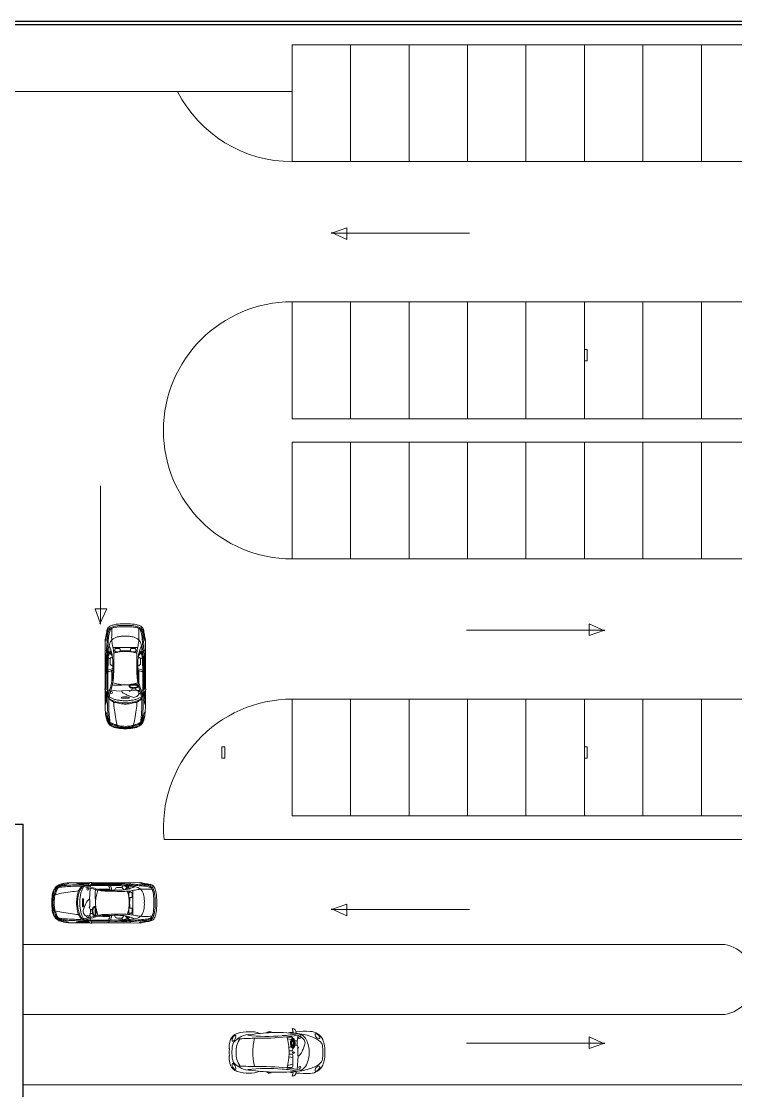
# Model space of a CAD drawing. Header units: millimetres. Extents: x 255 to 764, y 60 to 269.
# Drawn here: x 279.61 to 310.15, y 177.48 to 223.23 of the extents above; entities that cross this region are included whole.
import ezdxf

# ---------------------------------------------------------------- set-up
doc = ezdxf.new("R2010")
doc.units = ezdxf.units.MM
for name, color, linetype, lineweight in [('ARBOLES A', 1, 'Continuous', 9), ('AUTOS', 1, 'Continuous', 9), ('BANQUETA', 2, 'Continuous', 20), ('CANCHAS', 1, 'Continuous', 9), ('FACHADA 04', 3, 'Continuous', 30), ('HATCH', 1, 'Continuous', 9), ('TEXTO 01', 3, 'Continuous', 30)]:
    doc.layers.add(name, color=color, linetype=linetype, lineweight=lineweight)

# ---------------------------------------------------------------- blocks, each defined once
blk = doc.blocks.new('AutoP19')
for p, q in [((-1.246, 0.706), (-0.654, 0.552)), ((-0.92, 0.616), (-0.953, 0.147)), ((-0.926, 0.745), (-0.939, 0.759)), ((-0.939, 0.759), (-0.904, 0.759)), ((-0.926, 0.745), (-0.06, 0.745)), ((-0.904, 0.675), (-0.926, 0.745)), ((-0.904, 0.759), (-0.849, 0.859)), ((-0.882, 0.778), (0.131, 0.782)), ((-0.864, 0.826), (0.421, 0.822)), ((-0.849, 0.859), (1.253, 0.867)), ((-0.252, 0.581), (-0.063, 0.584)), ((-0.06, 0.745), (0.298, 0.734)), ((0.443, 0.653), (0.244, 0.652)), ((0.911, 0.528), (0.911, -0.03)), ((1.751, 0.525), (1.813, 0.497)), ((-0.938, 0.133), (-0.931, -0.154)), ((0.911, -0.528), (0.911, 0.03)), ((-0.824, -0.288), (-0.914, -0.286)), ((-0.818, -0.453), (-0.914, -0.453)), ((-1.246, -0.706), (-0.654, -0.552)), ((-0.926, -0.745), (-0.939, -0.759)), ((-0.939, -0.759), (-0.904, -0.759)), ((-0.904, -0.675), (-0.926, -0.745)), ((-0.926, -0.745), (-0.06, -0.745)), ((-0.904, -0.759), (-0.849, -0.859)), ((-0.882, -0.778), (0.131, -0.782)), ((-0.864, -0.826), (0.421, -0.822)), ((-0.849, -0.859), (1.253, -0.867)), ((-0.252, -0.581), (-0.063, -0.584)), ((-0.06, -0.745), (0.298, -0.734)), ((0.443, -0.653), (0.244, -0.652)), ((1.751, -0.525), (1.813, -0.497))]:
    blk.add_line(p, q)
for centre in [(-1.017, 0.589), (-1.017, -0.589)]:
    blk.add_ellipse(centre, major_axis=(0, 0.0429), ratio=0.983266, start_param=4.712389, end_param=10.995574)
for points, knots in [([(-2.564, 0), (-2.564, 0.054), (-2.548, 0.215), (-2.538, 0.436), (-2.443, 0.603), (-2.375, 0.696), (-2.29, 0.75), (-2.194, 0.793), (-2.081, 0.821), (-2.002, 0.842), (-1.959, 0.842)], [0, 0, 0, 0, 0.16039, 0.479033, 0.632967, 0.722015, 0.817474, 0.927562, 1.03733, 1.167094, 1.167094, 1.167094, 1.167094]), ([(-2.253, 0.764), (-2.281, 0.74), (-2.334, 0.696), (-2.415, 0.613), (-2.479, 0.488), (-2.504, 0.346), (-2.531, 0.181), (-2.539, 0.071), (-2.539, 0)], [0, 0, 0, 0, 0.1095129, 0.2035347, 0.3452507, 0.5161382, 0.6275464, 0.8383798, 0.8383798, 0.8383798, 0.8383798]), ([(-1.959, 0.842), (-2.018, 0.841), (-2.115, 0.791), (-2.243, 0.737), (-2.338, 0.648), (-2.417, 0.517), (-2.442, 0.402), (-2.45, 0.335)], [0, 0, 0, 0, 0.1772572, 0.3124951, 0.4151678, 0.5597243, 0.7575412, 0.7575412, 0.7575412, 0.7575412]), ([(-2.45, 0.335), (-2.349, 0.365), (-2.121, 0.412), (-1.776, 0.465), (-1.534, 0.497), (-1.417, 0.505)], [0, 0, 0, 0, 0.317374, 0.69576, 1.04714, 1.04714, 1.04714, 1.04714]), ([(-2.137, 0.783), (-2.135, 0.773), (-2.137, 0.752), (-2.164, 0.743), (-2.196, 0.721), (-2.236, 0.691), (-2.292, 0.651), (-2.327, 0.579), (-2.368, 0.503), (-2.38, 0.441), (-2.394, 0.406), (-2.407, 0.381), (-2.431, 0.371), (-2.445, 0.37)], [0, 0, 0, 0, 0.0304541, 0.0502818, 0.0786089, 0.1479133, 0.1986294, 0.2831705, 0.3780326, 0.4523267, 0.4667809, 0.4902599, 0.5347198, 0.5347198, 0.5347198, 0.5347198]), ([(-1.246, 0.706), (-1.336, 0.713), (-1.528, 0.711), (-1.823, 0.699), (-2.078, 0.68), (-2.231, 0.661), (-2.281, 0.655)], [0, 0, 0, 0, 0.269375, 0.574535, 0.885339, 1.036319, 1.036319, 1.036319, 1.036319]), ([(-2.24, 0.684), (-2.219, 0.698), (-2.163, 0.712), (-2.048, 0.733), (-1.884, 0.752), (-1.678, 0.762), (-1.447, 0.769), (-1.218, 0.771), (-1.059, 0.771), (-0.99, 0.772)], [0, 0, 0, 0, 0.076148, 0.165903, 0.355672, 0.569871, 0.782325, 1.050047, 1.257936, 1.257936, 1.257936, 1.257936]), ([(-1.841, 0.853), (-1.843, 0.842), (-1.869, 0.817), (-1.921, 0.798), (-1.99, 0.782), (-2.055, 0.774), (-2.109, 0.761), (-2.135, 0.754), (-2.147, 0.751)], [0, 0, 0, 0, 0.034703, 0.0959761, 0.1659336, 0.2471559, 0.2929944, 0.3295918, 0.3295918, 0.3295918, 0.3295918]), ([(-1.959, 0.842), (-1.922, 0.85), (-1.775, 0.856), (-1.524, 0.859), (-1.219, 0.857), (-1.022, 0.86), (-0.93, 0.86)], [0, 0, 0, 0, 0.114897, 0.437061, 0.754269, 1.029686, 1.029686, 1.029686, 1.029686]), ([(-1.52, 0.856), (-1.515, 0.844), (-1.483, 0.831), (-1.425, 0.814), (-1.326, 0.812), (-1.169, 0.818), (-1.042, 0.819), (-0.962, 0.819)], [0, 0, 0, 0, 0.0364992, 0.0923739, 0.1867837, 0.3273982, 0.5667068, 0.5667068, 0.5667068, 0.5667068]), ([(-1.009, 0.744), (-1.036, 0.744), (-1.091, 0.747), (-1.171, 0.735), (-1.245, 0.718), (-1.314, 0.672), (-1.362, 0.593), (-1.421, 0.512), (-1.459, 0.367), (-1.488, 0.199), (-1.507, 0.059), (-1.507, 0)], [0, 0, 0, 0, 0.082256, 0.165174, 0.241383, 0.30939, 0.405348, 0.511507, 0.603349, 0.843635, 1.017671, 1.017671, 1.017671, 1.017671]), ([(-1.246, 0.706), (-1.267, 0.682), (-1.316, 0.621), (-1.386, 0.477), (-1.44, 0.264), (-1.458, 0.092), (-1.458, 0)], [0, 0, 0, 0, 0.0947759, 0.2311242, 0.4700259, 0.7400315, 0.7400315, 0.7400315, 0.7400315]), ([(-1.191, 0.69), (-1.207, 0.672), (-1.242, 0.617), (-1.287, 0.512), (-1.331, 0.371), (-1.353, 0.196), (-1.367, 0.069), (-1.367, 0)], [0, 0, 0, 0, 0.0708922, 0.1925846, 0.3348457, 0.5072814, 0.7109928, 0.7109928, 0.7109928, 0.7109928]), ([(-1.207, 0.859), (-1.207, 0.839), (-1.204, 0.805), (-1.2, 0.757), (-1.18, 0.74), (-1.173, 0.734)], [0, 0, 0, 0, 1.462159, 2.651105, 3.386321, 3.386321, 3.386321, 3.386321]), ([(0.972, 0.69), (0.956, 0.677), (0.921, 0.653), (0.844, 0.638), (0.76, 0.6), (0.644, 0.572), (0.509, 0.549), (0.303, 0.531), (0.063, 0.54), (-0.167, 0.537), (-0.363, 0.543), (-0.563, 0.565), (-0.832, 0.653), (-1.036, 0.706), (-1.156, 0.737)], [0, 0, 0, 0, 0.05975, 0.126928, 0.230034, 0.336675, 0.482225, 0.641324, 0.954906, 1.203173, 1.330375, 1.542773, 1.802261, 2.175545, 2.175545, 2.175545, 2.175545]), ([(-0.99, 0.772), (-0.991, 0.765), (-0.99, 0.749), (-1.004, 0.745), (-1.009, 0.744)], [0, 0, 0, 0, 0.02274132, 0.03717479, 0.03717479, 0.03717479, 0.03717479]), ([(-0.849, 0.859), (-0.856, 0.864), (-0.881, 0.88), (-0.935, 0.868), (-0.958, 0.818), (-1.002, 0.779), (-0.97, 0.737), (-0.936, 0.735), (-0.926, 0.745)], [0, 0, 0, 0, 0.024864, 0.0846267, 0.1362471, 0.1900683, 0.2245199, 0.2681841, 0.2681841, 0.2681841, 0.2681841]), ([(-0.665, 0.553), (-0.675, 0.547), (-0.693, 0.524), (-0.707, 0.472), (-0.696, 0.36), (-0.7, 0.259), (-0.701, 0.165), (-0.687, 0.149), (-0.679, 0.142)], [0, 0, 0, 0, 0.842998, 2.122875, 3.997599, 9.174838, 10.012722, 10.751336, 10.751336, 10.751336, 10.751336]), ([(-0.594, 0.534), (-0.603, 0.496), (-0.637, 0.386), (-0.673, 0.205), (-0.69, 0.06), (-0.69, -0.009)], [0, 0, 0, 0, 0.1139079, 0.3411539, 0.543502, 0.543502, 0.543502, 0.543502]), ([(-0.654, 0.552), (-0.63, 0.545), (-0.568, 0.534), (-0.469, 0.512), (-0.352, 0.504), (-0.145, 0.494), (0.141, 0.493), (0.469, 0.481), (0.752, 0.498), (0.995, 0.543), (1.225, 0.588), (1.465, 0.58), (1.632, 0.582), (1.729, 0.575), (1.737, 0.574)], [0, 0, 0, 0, 0.073325, 0.188896, 0.303039, 0.425821, 0.811242, 1.159737, 1.41058, 1.660623, 1.899627, 2.11145, 2.377727, 2.401703, 2.401703, 2.401703, 2.401703]), ([(-0.567, 0.577), (-0.524, 0.581), (-0.437, 0.578), (-0.344, 0.581), (-0.277, 0.584), (-0.258, 0.561), (-0.251, 0.547), (-0.248, 0.54)], [0, 0, 0, 0, 3.267856, 6.568708, 7.399663, 8.099385, 8.621705, 8.621705, 8.621705, 8.621705]), ([(-0.149, 0.862), (-0.139, 0.85), (-0.117, 0.825), (-0.103, 0.784), (-0.096, 0.756), (-0.096, 0.743)], [1.808086, 1.808086, 1.808086, 1.808086, 2.918874, 4.131288, 5.10151, 5.10151, 5.10151, 5.10151]), ([(-0.14, 0.745), (-0.122, 0.716), (-0.1, 0.646), (-0.068, 0.578), (-0.062, 0.538)], [0, 0, 0, 0, 0.1000351, 0.2184418, 0.2184418, 0.2184418, 0.2184418]), ([(-0.056, 0.745), (-0.043, 0.714), (-0.027, 0.654), (-0.004, 0.585), (-0.001, 0.547), (0, 0.538)], [0, 0, 0, 0, 2.528586, 4.711885, 5.408215, 5.408215, 5.408215, 5.408215]), ([(0.244, 0.652), (0.228, 0.652), (0.188, 0.646), (0.147, 0.599), (0.126, 0.558), (0.127, 0.536)], [0, 0, 0, 0, 0.0486628, 0.1144515, 0.1777721, 0.1777721, 0.1777721, 0.1777721]), ([(0.131, 0.782), (0.266, 0.782), (0.477, 0.778), (0.787, 0.757), (0.964, 0.75), (1.063, 0.739)], [0, 0, 0, 0, 0.4042759, 0.6333827, 0.9326252, 0.9326252, 0.9326252, 0.9326252]), ([(0.298, 0.734), (0.357, 0.734), (0.483, 0.727), (0.628, 0.729), (0.793, 0.711), (0.935, 0.697), (1.059, 0.676), (1.1, 0.66)], [0, 0, 0, 0, 0.1783018, 0.3787173, 0.431954, 0.6762374, 0.8077184, 0.8077184, 0.8077184, 0.8077184]), ([(0.421, 0.822), (0.487, 0.822), (0.608, 0.818), (0.804, 0.804), (1.011, 0.791), (1.224, 0.77), (1.404, 0.755), (1.54, 0.743), (1.64, 0.705), (1.708, 0.646), (1.737, 0.579), (1.778, 0.432), (1.798, 0.238), (1.804, 0.063), (1.804, 0)], [0, 0, 0, 0, 0.198873, 0.363323, 0.587433, 0.823543, 1.004622, 1.129816, 1.230113, 1.320655, 1.388577, 1.443334, 1.771447, 1.958652, 1.958652, 1.958652, 1.958652]), ([(0.684, 0.672), (0.663, 0.677), (0.612, 0.689), (0.55, 0.72), (0.489, 0.732), (0.447, 0.705), (0.446, 0.672), (0.446, 0.643), (0.47, 0.627), (0.489, 0.592), (0.515, 0.57), (0.52, 0.551)], [0, 0, 0, 0, 0.0655106, 0.1550445, 0.2094604, 0.2438604, 0.287164, 0.3001388, 0.3275984, 0.3616951, 0.4200969, 0.4200969, 0.4200969, 0.4200969]), ([(0.793, 0.866), (0.791, 0.846), (0.797, 0.805), (0.76, 0.758), (0.692, 0.671), (0.623, 0.603), (0.561, 0.559)], [0, 0, 0, 0, 0.0597371, 0.1139981, 0.1672498, 0.3938869, 0.3938869, 0.3938869, 0.3938869]), ([(0.755, 0.714), (0.739, 0.695), (0.693, 0.643), (0.643, 0.594), (0.608, 0.566)], [0, 0, 0, 0, 1.868162, 5.271297, 5.271297, 5.271297, 5.271297]), ([(0.668, 0.495), (0.677, 0.483), (0.689, 0.442), (0.708, 0.367), (0.734, 0.255), (0.747, 0.101), (0.747, -0.015), (0.748, -0.079)], [0, 0, 0, 0, 0.0451009, 0.1211996, 0.2308505, 0.385263, 0.5739042, 0.5739042, 0.5739042, 0.5739042]), ([(0.712, 0.659), (0.724, 0.655), (0.736, 0.631), (0.745, 0.609), (0.748, 0.599)], [0, 0, 0, 0, 0.983949, 1.771691, 1.771691, 1.771691, 1.771691]), ([(0.808, 0.622), (0.791, 0.623), (0.752, 0.621), (0.728, 0.652), (0.712, 0.659)], [0, 0, 0, 0, 0.0535488, 0.1060573, 0.1060573, 0.1060573, 0.1060573]), ([(1.063, 0.739), (1.139, 0.736), (1.262, 0.723), (1.428, 0.71), (1.548, 0.689), (1.648, 0.649), (1.727, 0.615), (1.737, 0.574)], [0, 0, 0, 0, 0.2277977, 0.3719478, 0.4996814, 0.5863441, 0.709615, 0.709615, 0.709615, 0.709615]), ([(1.1, 0.66), (1.123, 0.653), (1.171, 0.629), (1.253, 0.571), (1.32, 0.47), (1.361, 0.367), (1.373, 0.304), (1.377, 0.284)], [0, 0, 0, 0, 0.0720749, 0.1581284, 0.2958089, 0.4262456, 0.4842292, 0.4842292, 0.4842292, 0.4842292]), ([(1.181, 0.863), (1.185, 0.857), (1.2, 0.844), (1.248, 0.825), (1.331, 0.813), (1.439, 0.79), (1.544, 0.775), (1.632, 0.765), (1.695, 0.73), (1.738, 0.676), (1.776, 0.61), (1.801, 0.534), (1.826, 0.451), (1.834, 0.394), (1.838, 0.362)], [0, 0, 0, 0, 0.0219205, 0.0572122, 0.1522539, 0.2718866, 0.3894011, 0.4710097, 0.5346344, 0.5986698, 0.6733118, 0.758696, 0.8351341, 0.9293726, 0.9293726, 0.9293726, 0.9293726]), ([(1.253, 0.867), (1.269, 0.856), (1.319, 0.845), (1.409, 0.822), (1.521, 0.807), (1.63, 0.789), (1.717, 0.771), (1.78, 0.725), (1.826, 0.667), (1.864, 0.575), (1.894, 0.463), (1.912, 0.36), (1.915, 0.302), (1.915, 0.288)], [0, 0, 0, 0, 0.056668, 0.14946, 0.28161, 0.392935, 0.481686, 0.542967, 0.622845, 0.69797, 0.833643, 0.965665, 1.00577, 1.00577, 1.00577, 1.00577]), ([(-2.564, 0), (-2.564, -0.054), (-2.548, -0.215), (-2.538, -0.436), (-2.443, -0.603), (-2.375, -0.696), (-2.29, -0.75), (-2.194, -0.793), (-2.081, -0.821), (-2.002, -0.842), (-1.959, -0.842)], [0, 0, 0, 0, 0.16039, 0.479033, 0.632967, 0.722015, 0.817474, 0.927562, 1.03733, 1.167094, 1.167094, 1.167094, 1.167094]), ([(-2.253, -0.764), (-2.281, -0.74), (-2.334, -0.696), (-2.415, -0.613), (-2.479, -0.488), (-2.504, -0.346), (-2.531, -0.181), (-2.539, -0.071), (-2.539, 0)], [0, 0, 0, 0, 0.1095129, 0.2035347, 0.3452507, 0.5161382, 0.6275464, 0.8383798, 0.8383798, 0.8383798, 0.8383798]), ([(-2.45, 0.335), (-2.461, 0.334), (-2.48, 0.314), (-2.487, 0.249), (-2.496, 0.144), (-2.51, 0.052), (-2.51, 0)], [0, 0, 0, 0, 0.0314754, 0.0702057, 0.1915753, 0.3439346, 0.3439346, 0.3439346, 0.3439346]), ([(-2.45, -0.335), (-2.461, -0.334), (-2.48, -0.314), (-2.487, -0.249), (-2.496, -0.144), (-2.51, -0.052), (-2.51, 0)], [0, 0, 0, 0, 0.0314754, 0.0702057, 0.1915753, 0.3439346, 0.3439346, 0.3439346, 0.3439346]), ([(-2.428, 0.34), (-2.425, 0.338), (-2.425, 0.32), (-2.431, 0.295), (-2.445, 0.238), (-2.448, 0.186), (-2.455, 0.101), (-2.461, 0.047), (-2.461, 0)], [0, 0, 0, 0, 0.0114788, 0.0403472, 0.0875838, 0.1755608, 0.1991501, 0.3369659, 0.3369659, 0.3369659, 0.3369659]), ([(-2.428, -0.34), (-2.425, -0.338), (-2.425, -0.32), (-2.431, -0.295), (-2.445, -0.238), (-2.448, -0.186), (-2.455, -0.101), (-2.461, -0.047), (-2.461, 0)], [0, 0, 0, 0, 0.0114788, 0.0403472, 0.0875838, 0.1755608, 0.1991501, 0.3369659, 0.3369659, 0.3369659, 0.3369659]), ([(-1.009, -0.744), (-1.036, -0.744), (-1.091, -0.747), (-1.171, -0.735), (-1.245, -0.718), (-1.314, -0.672), (-1.362, -0.593), (-1.421, -0.512), (-1.459, -0.367), (-1.488, -0.199), (-1.507, -0.059), (-1.507, 0)], [0, 0, 0, 0, 0.082256, 0.165174, 0.241383, 0.30939, 0.405348, 0.511507, 0.603349, 0.843635, 1.017671, 1.017671, 1.017671, 1.017671]), ([(-1.246, -0.706), (-1.267, -0.682), (-1.316, -0.621), (-1.386, -0.477), (-1.44, -0.264), (-1.458, -0.092), (-1.458, 0)], [0, 0, 0, 0, 0.0947759, 0.2311242, 0.4700259, 0.7400315, 0.7400315, 0.7400315, 0.7400315]), ([(-1.191, -0.69), (-1.207, -0.672), (-1.242, -0.617), (-1.287, -0.512), (-1.331, -0.371), (-1.353, -0.196), (-1.367, -0.069), (-1.367, 0)], [0, 0, 0, 0, 0.0708922, 0.1925846, 0.3348457, 0.5072814, 0.7109928, 0.7109928, 0.7109928, 0.7109928]), ([(-1.253, 0), (-1.253, 0.029), (-1.255, 0.078), (-1.249, 0.129), (-1.25, 0.166), (-1.232, 0.172), (-1.218, 0.171), (-1.207, 0.155), (-1.205, 0.097), (-1.202, 0.044), (-1.201, 0)], [0, 0, 0, 0, 0.0857277, 0.1381048, 0.1641986, 0.1769751, 0.1890325, 0.2028129, 0.2286049, 0.3592554, 0.3592554, 0.3592554, 0.3592554]), ([(-1.253, 0), (-1.253, -0.029), (-1.255, -0.078), (-1.249, -0.129), (-1.25, -0.166), (-1.232, -0.172), (-1.218, -0.171), (-1.207, -0.155), (-1.205, -0.097), (-1.202, -0.044), (-1.201, 0)], [0, 0, 0, 0, 0.0857277, 0.1381048, 0.1641986, 0.1769751, 0.1890325, 0.2028129, 0.2286049, 0.3592554, 0.3592554, 0.3592554, 0.3592554]), ([(-0.938, 0.133), (-0.94, 0.14), (-0.961, 0.156), (-1.005, 0.122), (-1.041, 0.078), (-1.084, 0.005), (-1.133, -0.099), (-1.178, -0.215), (-1.22, -0.322), (-1.221, -0.412), (-1.184, -0.486), (-1.136, -0.543), (-1.084, -0.579), (-1.054, -0.616), (-1.039, -0.641), (-1.036, -0.651)], [0, 0, 0, 0, 0.527288, 1.647451, 3.487558, 5.099073, 7.968657, 12.238313, 14.475187, 16.613757, 18.744202, 20.639343, 22.223389, 23.452731, 24.286529, 24.286529, 24.286529, 24.286529]), ([(0.421, -0.822), (0.487, -0.822), (0.608, -0.818), (0.804, -0.804), (1.011, -0.791), (1.224, -0.77), (1.404, -0.755), (1.54, -0.743), (1.64, -0.705), (1.708, -0.646), (1.737, -0.579), (1.778, -0.432), (1.798, -0.238), (1.804, -0.063), (1.804, 0)], [0, 0, 0, 0, 0.198873, 0.363323, 0.587433, 0.823543, 1.004622, 1.129816, 1.230113, 1.320655, 1.388577, 1.443334, 1.771447, 1.958652, 1.958652, 1.958652, 1.958652]), ([(0.668, -0.495), (0.677, -0.483), (0.689, -0.442), (0.708, -0.367), (0.734, -0.255), (0.747, -0.101), (0.747, 0.015), (0.748, 0.079)], [0, 0, 0, 0, 0.0451009, 0.1211996, 0.2308505, 0.385263, 0.5739042, 0.5739042, 0.5739042, 0.5739042]), ([(0.731, 0.301), (0.731, 0.334), (0.736, 0.376), (0.734, 0.43), (0.762, 0.456), (0.8, 0.447), (0.835, 0.456), (0.858, 0.442), (0.867, 0.425), (0.875, 0.361), (0.876, 0.301), (0.871, 0.239), (0.855, 0.229), (0.832, 0.225), (0.799, 0.227), (0.767, 0.223), (0.735, 0.234), (0.733, 0.267), (0.731, 0.288), (0.731, 0.301)], [0, 0, 0, 0, 0.0969044, 0.1295913, 0.1506192, 0.1985921, 0.2360698, 0.2557908, 0.2719711, 0.2929882, 0.44406, 0.4519132, 0.4720918, 0.4918599, 0.5228758, 0.5707096, 0.5892096, 0.6145759, 0.654681, 0.654681, 0.654681, 0.654681]), ([(0.775, 0.226), (0.775, 0.221), (0.773, 0.137), (0.769, 0.053), (0.766, -0.027)], [11.235438, 11.235438, 11.235438, 11.235438, 11.552536, 17.586883, 17.586883, 17.586883, 17.586883]), ([(0.775, -0.226), (0.775, -0.221), (0.773, -0.137), (0.769, -0.053), (0.766, 0.027)], [11.235438, 11.235438, 11.235438, 11.235438, 11.552536, 17.586883, 17.586883, 17.586883, 17.586883]), ([(1.377, 0.284), (1.386, 0.238), (1.4, 0.143), (1.397, 0.048), (1.396, 0)], [0, 0, 0, 0, 0.140379, 0.2808468, 0.2808468, 0.2808468, 0.2808468]), ([(1.377, -0.284), (1.386, -0.238), (1.4, -0.143), (1.397, -0.048), (1.396, 0)], [0, 0, 0, 0, 0.140379, 0.2808468, 0.2808468, 0.2808468, 0.2808468]), ([(1.838, 0.362), (1.848, 0.312), (1.858, 0.192), (1.86, 0.073), (1.86, 0.005)], [0, 0, 0, 0, 0.1502861, 0.3522699, 0.3522699, 0.3522699, 0.3522699]), ([(-1.959, -0.842), (-2.018, -0.841), (-2.115, -0.791), (-2.243, -0.737), (-2.338, -0.648), (-2.417, -0.517), (-2.442, -0.402), (-2.45, -0.335)], [0, 0, 0, 0, 0.1772572, 0.3124951, 0.4151678, 0.5597243, 0.7575412, 0.7575412, 0.7575412, 0.7575412]), ([(-2.45, -0.335), (-2.349, -0.365), (-2.121, -0.412), (-1.776, -0.465), (-1.534, -0.497), (-1.417, -0.505)], [0, 0, 0, 0, 0.317374, 0.69576, 1.04714, 1.04714, 1.04714, 1.04714]), ([(-2.137, -0.783), (-2.135, -0.773), (-2.137, -0.752), (-2.164, -0.743), (-2.196, -0.721), (-2.236, -0.691), (-2.292, -0.651), (-2.327, -0.579), (-2.368, -0.503), (-2.38, -0.441), (-2.394, -0.406), (-2.407, -0.381), (-2.431, -0.371), (-2.445, -0.37)], [0, 0, 0, 0, 0.0304541, 0.0502818, 0.0786089, 0.1479133, 0.1986294, 0.2831705, 0.3780326, 0.4523267, 0.4667809, 0.4902599, 0.5347198, 0.5347198, 0.5347198, 0.5347198]), ([(-0.925, -0.547), (-0.929, -0.55), (-0.935, -0.555), (-0.951, -0.558), (-0.952, -0.549), (-0.951, -0.543), (-0.945, -0.536), (-0.935, -0.528), (-0.926, -0.507), (-0.915, -0.469), (-0.908, -0.4), (-0.908, -0.33), (-0.919, -0.263), (-0.941, -0.222), (-0.949, -0.189), (-0.965, -0.182), (-0.96, -0.177), (-0.954, -0.174), (-0.945, -0.174), (-0.938, -0.172), (-0.926, -0.175), (-0.931, -0.16), (-0.931, -0.154)], [0, 0, 0, 0, 0.0138597, 0.0278304, 0.0329137, 0.0379971, 0.0465756, 0.0592704, 0.0762214, 0.1105991, 0.1789801, 0.2766959, 0.3173629, 0.3800771, 0.4110544, 0.4160421, 0.4210284, 0.4277212, 0.4387433, 0.4448131, 0.4508005, 0.4694463, 0.4694463, 0.4694463, 0.4694463]), ([(-0.824, -0.288), (-0.826, -0.302), (-0.814, -0.229), (-0.797, -0.209), (-0.772, -0.173), (-0.742, -0.164), (-0.711, -0.169), (-0.69, -0.205), (-0.659, -0.251), (-0.648, -0.316), (-0.649, -0.389), (-0.658, -0.456), (-0.679, -0.511), (-0.705, -0.544), (-0.732, -0.555), (-0.753, -0.551), (-0.772, -0.544), (-0.786, -0.523), (-0.811, -0.487), (-0.826, -0.408), (-0.835, -0.376), (-0.821, -0.276), (-0.824, -0.288)], [0, 0, 0, 0, 0.03969, 0.089634, 0.13125, 0.1542862, 0.1797268, 0.2207266, 0.2680991, 0.3447665, 0.4095645, 0.4843001, 0.541515, 0.5817687, 0.6060665, 0.6262474, 0.6436722, 0.6634686, 0.6988791, 0.7758465, 0.8696394, 0.907731, 0.907731, 0.907731, 0.907731]), ([(-0.799, -0.286), (-0.798, -0.283), (-0.797, -0.278), (-0.795, -0.268), (-0.794, -0.262), (-0.79, -0.247), (-0.788, -0.24), (-0.784, -0.231), (-0.782, -0.228), (-0.778, -0.223), (-0.777, -0.221), (-0.771, -0.213), (-0.766, -0.207), (-0.76, -0.2), (-0.757, -0.197), (-0.753, -0.194), (-0.751, -0.193), (-0.747, -0.191), (-0.745, -0.191), (-0.739, -0.19), (-0.736, -0.19), (-0.731, -0.191), (-0.73, -0.192), (-0.728, -0.193), (-0.726, -0.195), (-0.721, -0.2), (-0.719, -0.203), (-0.714, -0.212), (-0.71, -0.217), (-0.705, -0.226), (-0.702, -0.231), (-0.696, -0.241), (-0.692, -0.246), (-0.687, -0.258), (-0.685, -0.264), (-0.681, -0.276), (-0.679, -0.283), (-0.676, -0.303), (-0.674, -0.317), (-0.673, -0.346), (-0.673, -0.36), (-0.675, -0.403), (-0.679, -0.432), (-0.69, -0.469), (-0.693, -0.48), (-0.7, -0.495), (-0.703, -0.5), (-0.709, -0.51), (-0.713, -0.514), (-0.719, -0.521), (-0.722, -0.523), (-0.728, -0.527), (-0.731, -0.528), (-0.735, -0.529), (-0.736, -0.529), (-0.739, -0.529), (-0.741, -0.528), (-0.746, -0.527), (-0.749, -0.526), (-0.753, -0.525), (-0.754, -0.524), (-0.756, -0.523), (-0.756, -0.523), (-0.757, -0.522), (-0.757, -0.522), (-0.759, -0.519), (-0.761, -0.517), (-0.764, -0.512), (-0.766, -0.51), (-0.769, -0.505), (-0.77, -0.503), (-0.775, -0.496), (-0.777, -0.492), (-0.781, -0.484), (-0.783, -0.48), (-0.787, -0.47), (-0.789, -0.465), (-0.793, -0.45), (-0.796, -0.439), (-0.799, -0.423), (-0.8, -0.417), (-0.802, -0.407), (-0.803, -0.402), (-0.806, -0.389), (-0.807, -0.381), (-0.806, -0.363), (-0.806, -0.357), (-0.805, -0.345), (-0.805, -0.339), (-0.803, -0.319), (-0.801, -0.303), (-0.799, -0.292), (-0.799, -0.29), (-0.799, -0.288), (-0.799, -0.288), (-0.799, -0.287), (-0.799, -0.287), (-0.799, -0.286)], [0.497033, 0.497033, 0.497033, 0.497033, 0.723444, 0.723444, 0.974636, 0.974636, 1.50964, 1.50964, 2.044645, 2.044645, 2.271061, 2.271061, 2.862376, 2.862376, 3.217654, 3.217654, 3.537253, 3.537253, 3.856852, 3.856852, 4.368613, 4.368613, 4.584627, 4.584627, 4.99269, 4.99269, 5.400753, 5.400753, 5.808816, 5.808816, 6.216879, 6.216879, 6.778716, 6.778716, 7.350371, 7.350371, 7.922025, 7.922025, 9.065335, 9.065335, 10.208644, 10.208644, 12.495263, 12.495263, 13.409896, 13.409896, 13.929088, 13.929088, 14.44828, 14.44828, 14.909885, 14.909885, 15.371489, 15.371489, 15.62524, 15.62524, 15.87899, 15.87899, 16.120875, 16.120875, 16.36276, 16.36276, 16.51635, 16.51635, 16.669941, 16.669941, 16.921521, 16.921521, 17.136676, 17.136676, 17.351831, 17.351831, 17.782142, 17.782142, 18.204974, 18.204974, 18.627807, 18.627807, 19.473473, 19.473473, 19.978923, 19.978923, 20.484372, 20.484372, 21.475119, 21.475119, 21.859144, 21.859144, 22.162884, 22.162884, 22.770362, 22.770362, 22.900493, 22.900493, 22.951221, 22.951221, 22.964298, 22.964298, 22.964298, 22.964298]), ([(-0.7, -0.494), (-0.701, -0.489), (-0.706, -0.46), (-0.697, -0.372), (-0.699, -0.292), (-0.7, -0.234)], [1.749253, 1.749253, 1.749253, 1.749253, 2.122875, 3.997599, 8.307432, 8.307432, 8.307432, 8.307432]), ([(-0.7, -0.188), (-0.7, -0.18), (-0.699, -0.162), (-0.687, -0.149), (-0.679, -0.142)], [9.436432, 9.436432, 9.436432, 9.436432, 10.012722, 10.751336, 10.751336, 10.751336, 10.751336]), ([(-0.594, -0.534), (-0.603, -0.496), (-0.637, -0.386), (-0.671, -0.211), (-0.69, -0.072), (-0.69, -0.009)], [0, 0, 0, 0, 0.1139079, 0.3411539, 0.5260188, 0.5260188, 0.5260188, 0.5260188]), ([(0.731, -0.301), (0.731, -0.334), (0.736, -0.376), (0.734, -0.43), (0.762, -0.456), (0.8, -0.447), (0.835, -0.456), (0.858, -0.442), (0.867, -0.425), (0.875, -0.361), (0.876, -0.301), (0.871, -0.239), (0.855, -0.229), (0.832, -0.225), (0.799, -0.227), (0.767, -0.223), (0.735, -0.234), (0.733, -0.267), (0.731, -0.288), (0.731, -0.301)], [0, 0, 0, 0, 0.0969044, 0.1295913, 0.1506192, 0.1985921, 0.2360698, 0.2557908, 0.2719711, 0.2929882, 0.44406, 0.4519132, 0.4720918, 0.4918599, 0.5228758, 0.5707096, 0.5892096, 0.6145759, 0.654681, 0.654681, 0.654681, 0.654681]), ([(1.1, -0.66), (1.123, -0.653), (1.171, -0.629), (1.253, -0.571), (1.32, -0.47), (1.361, -0.367), (1.373, -0.304), (1.377, -0.284)], [0, 0, 0, 0, 0.0720749, 0.1581284, 0.2958089, 0.4262456, 0.4842292, 0.4842292, 0.4842292, 0.4842292]), ([(1.181, -0.863), (1.185, -0.857), (1.2, -0.844), (1.248, -0.825), (1.331, -0.813), (1.439, -0.79), (1.544, -0.775), (1.632, -0.765), (1.695, -0.73), (1.738, -0.676), (1.776, -0.61), (1.801, -0.534), (1.826, -0.451), (1.834, -0.394), (1.838, -0.362)], [0, 0, 0, 0, 0.0219205, 0.0572122, 0.1522539, 0.2718866, 0.3894011, 0.4710097, 0.5346344, 0.5986698, 0.6733118, 0.758696, 0.8351341, 0.9293726, 0.9293726, 0.9293726, 0.9293726]), ([(1.253, -0.867), (1.269, -0.856), (1.319, -0.845), (1.409, -0.822), (1.521, -0.807), (1.63, -0.789), (1.717, -0.771), (1.78, -0.725), (1.826, -0.667), (1.864, -0.575), (1.894, -0.463), (1.912, -0.36), (1.915, -0.302), (1.915, -0.288)], [0, 0, 0, 0, 0.056668, 0.14946, 0.28161, 0.392935, 0.481686, 0.542967, 0.622845, 0.69797, 0.833643, 0.965665, 1.00577, 1.00577, 1.00577, 1.00577]), ([(1.838, -0.362), (1.848, -0.312), (1.858, -0.192), (1.86, -0.073), (1.86, -0.005)], [0, 0, 0, 0, 0.1502861, 0.3522699, 0.3522699, 0.3522699, 0.3522699]), ([(-1.246, -0.706), (-1.336, -0.713), (-1.528, -0.711), (-1.823, -0.699), (-2.078, -0.68), (-2.231, -0.661), (-2.281, -0.655)], [0, 0, 0, 0, 0.269375, 0.574535, 0.885339, 1.036319, 1.036319, 1.036319, 1.036319]), ([(-2.24, -0.684), (-2.219, -0.698), (-2.163, -0.712), (-2.048, -0.733), (-1.884, -0.752), (-1.678, -0.762), (-1.447, -0.769), (-1.218, -0.771), (-1.059, -0.771), (-0.99, -0.772)], [0, 0, 0, 0, 0.076148, 0.165903, 0.355672, 0.569871, 0.782325, 1.050047, 1.257936, 1.257936, 1.257936, 1.257936]), ([(-1.841, -0.853), (-1.843, -0.842), (-1.869, -0.817), (-1.921, -0.798), (-1.99, -0.782), (-2.055, -0.774), (-2.109, -0.761), (-2.135, -0.754), (-2.147, -0.751)], [0, 0, 0, 0, 0.034703, 0.0959761, 0.1659336, 0.2471559, 0.2929944, 0.3295918, 0.3295918, 0.3295918, 0.3295918]), ([(-1.959, -0.842), (-1.922, -0.85), (-1.775, -0.856), (-1.524, -0.859), (-1.219, -0.857), (-1.022, -0.86), (-0.93, -0.86)], [0, 0, 0, 0, 0.114897, 0.437061, 0.754269, 1.029686, 1.029686, 1.029686, 1.029686]), ([(-1.52, -0.856), (-1.515, -0.844), (-1.483, -0.831), (-1.425, -0.814), (-1.326, -0.812), (-1.169, -0.818), (-1.042, -0.819), (-0.962, -0.819)], [0, 0, 0, 0, 0.0364992, 0.0923739, 0.1867837, 0.3273982, 0.5667068, 0.5667068, 0.5667068, 0.5667068]), ([(-1.207, -0.859), (-1.207, -0.839), (-1.204, -0.805), (-1.2, -0.757), (-1.18, -0.74), (-1.173, -0.734)], [0, 0, 0, 0, 1.462159, 2.651105, 3.386321, 3.386321, 3.386321, 3.386321]), ([(0.972, -0.69), (0.956, -0.677), (0.921, -0.653), (0.844, -0.638), (0.76, -0.6), (0.644, -0.572), (0.509, -0.549), (0.303, -0.531), (0.063, -0.54), (-0.167, -0.537), (-0.363, -0.543), (-0.563, -0.565), (-0.832, -0.653), (-1.036, -0.706), (-1.156, -0.737)], [0, 0, 0, 0, 0.05975, 0.126928, 0.230034, 0.336675, 0.482225, 0.641324, 0.954906, 1.203173, 1.330375, 1.542773, 1.802261, 2.175545, 2.175545, 2.175545, 2.175545]), ([(-0.99, -0.772), (-0.991, -0.765), (-0.99, -0.749), (-1.004, -0.745), (-1.009, -0.744)], [0, 0, 0, 0, 0.02274132, 0.03717479, 0.03717479, 0.03717479, 0.03717479]), ([(-0.849, -0.859), (-0.856, -0.864), (-0.881, -0.88), (-0.935, -0.868), (-0.958, -0.818), (-1.002, -0.779), (-0.97, -0.737), (-0.936, -0.735), (-0.926, -0.745)], [0, 0, 0, 0, 0.024864, 0.0846267, 0.1362471, 0.1900683, 0.2245199, 0.2681841, 0.2681841, 0.2681841, 0.2681841]), ([(-0.665, -0.553), (-0.675, -0.547), (-0.683, -0.537), (-0.689, -0.525), (-0.69, -0.524)], [0, 0, 0, 0, 0.8429982, 0.9626806, 0.9626806, 0.9626806, 0.9626806]), ([(-0.654, -0.552), (-0.63, -0.545), (-0.568, -0.534), (-0.469, -0.512), (-0.352, -0.504), (-0.145, -0.494), (0.141, -0.493), (0.469, -0.481), (0.752, -0.498), (0.995, -0.543), (1.225, -0.588), (1.465, -0.58), (1.632, -0.582), (1.729, -0.575), (1.737, -0.574)], [0, 0, 0, 0, 0.073325, 0.188896, 0.303039, 0.425821, 0.811242, 1.159737, 1.41058, 1.660623, 1.899627, 2.11145, 2.377727, 2.401703, 2.401703, 2.401703, 2.401703]), ([(-0.567, -0.577), (-0.524, -0.581), (-0.437, -0.578), (-0.344, -0.581), (-0.277, -0.584), (-0.258, -0.561), (-0.251, -0.547), (-0.248, -0.54)], [0, 0, 0, 0, 3.267856, 6.568708, 7.399663, 8.099385, 8.621705, 8.621705, 8.621705, 8.621705]), ([(-0.149, -0.862), (-0.139, -0.85), (-0.117, -0.825), (-0.103, -0.784), (-0.096, -0.756), (-0.096, -0.743)], [1.808086, 1.808086, 1.808086, 1.808086, 2.918874, 4.131288, 5.10151, 5.10151, 5.10151, 5.10151]), ([(-0.14, -0.745), (-0.122, -0.716), (-0.1, -0.646), (-0.068, -0.578), (-0.062, -0.538)], [0, 0, 0, 0, 0.1000351, 0.2184418, 0.2184418, 0.2184418, 0.2184418]), ([(-0.056, -0.745), (-0.043, -0.714), (-0.027, -0.654), (-0.004, -0.585), (-0.001, -0.547), (0, -0.538)], [0, 0, 0, 0, 2.528586, 4.711885, 5.408215, 5.408215, 5.408215, 5.408215]), ([(0.244, -0.652), (0.228, -0.652), (0.188, -0.646), (0.147, -0.599), (0.126, -0.558), (0.127, -0.536)], [0, 0, 0, 0, 0.0486628, 0.1144515, 0.1777721, 0.1777721, 0.1777721, 0.1777721]), ([(0.131, -0.782), (0.266, -0.782), (0.477, -0.778), (0.787, -0.757), (0.964, -0.75), (1.063, -0.739)], [0, 0, 0, 0, 0.4042759, 0.6333827, 0.9326252, 0.9326252, 0.9326252, 0.9326252]), ([(0.298, -0.734), (0.357, -0.734), (0.483, -0.727), (0.628, -0.729), (0.793, -0.711), (0.935, -0.697), (1.059, -0.676), (1.1, -0.66)], [0, 0, 0, 0, 0.1783018, 0.3787173, 0.431954, 0.6762374, 0.8077184, 0.8077184, 0.8077184, 0.8077184]), ([(0.684, -0.672), (0.663, -0.677), (0.612, -0.689), (0.55, -0.72), (0.489, -0.732), (0.447, -0.705), (0.446, -0.672), (0.446, -0.643), (0.47, -0.627), (0.489, -0.592), (0.515, -0.57), (0.52, -0.551)], [0, 0, 0, 0, 0.0655106, 0.1550445, 0.2094604, 0.2438604, 0.287164, 0.3001388, 0.3275984, 0.3616951, 0.4200969, 0.4200969, 0.4200969, 0.4200969]), ([(0.793, -0.866), (0.791, -0.846), (0.797, -0.805), (0.76, -0.758), (0.692, -0.671), (0.623, -0.603), (0.561, -0.559)], [0, 0, 0, 0, 0.0597371, 0.1139981, 0.1672498, 0.3938869, 0.3938869, 0.3938869, 0.3938869]), ([(0.755, -0.714), (0.739, -0.695), (0.693, -0.643), (0.643, -0.594), (0.608, -0.566)], [0, 0, 0, 0, 1.868162, 5.271297, 5.271297, 5.271297, 5.271297]), ([(0.712, -0.659), (0.724, -0.655), (0.736, -0.631), (0.745, -0.609), (0.748, -0.599)], [0, 0, 0, 0, 0.983949, 1.771691, 1.771691, 1.771691, 1.771691]), ([(0.808, -0.622), (0.791, -0.623), (0.752, -0.621), (0.728, -0.652), (0.712, -0.659)], [0, 0, 0, 0, 0.0535488, 0.1060573, 0.1060573, 0.1060573, 0.1060573]), ([(1.063, -0.739), (1.139, -0.736), (1.262, -0.723), (1.428, -0.71), (1.548, -0.689), (1.648, -0.649), (1.727, -0.615), (1.737, -0.574)], [0, 0, 0, 0, 0.2277977, 0.3719478, 0.4996814, 0.5863441, 0.709615, 0.709615, 0.709615, 0.709615])]:
    blk.add_open_spline(points, degree=3, knots=knots)
for points in [[(-2.281, 0.655), (-2.296, 0.651), (-2.312, 0.654), (-2.328, 0.655)], [(0.768, 0.505), (0.77, 0.487), (0.772, 0.469), (0.773, 0.451)], [(1.915, 0.288), (1.927, 0.193), (1.924, 0.096), (1.924, 0)], [(1.915, -0.288), (1.927, -0.193), (1.924, -0.096), (1.924, 0)], [(0.768, -0.505), (0.77, -0.487), (0.772, -0.469), (0.773, -0.451)], [(-2.281, -0.655), (-2.296, -0.651), (-2.312, -0.654), (-2.328, -0.655)], [(-0.918, -0.62), (-0.916, -0.596), (-0.924, -0.572), (-0.925, -0.547)]]:
    blk.add_open_spline(points, degree=3)
blk = doc.blocks.new('newbp')
at = {"linetype": 'Continuous'}
for p, q in [((-0.912, 0.75), (-0.86, 0.936)), ((-0.912, 0.75), (-1.017, 0.773)), ((-1.002, 0.77), (-1.016, 0.74)), ((-0.877, 0.539), (-0.877, 0.119)), ((-0.877, 0.459), (-0.672, 0.505)), ((-0.652, 0.589), (-0.827, 0.589)), ((-0.892, 0.034), (-0.92, 0.028)), ((-0.876, 0.198), (-0.723, 0.166)), ((-0.827, 0.069), (-0.731, 0.069)), ((-0.892, -0.023), (-0.92, -0.017)), ((-0.91, -0.297), (-0.888, -0.197)), ((-0.899, -0.296), (-0.877, -0.196)), ((-0.877, -0.235), (-0.847, -0.228)), ((-0.822, -0.222), (-0.721, -0.2)), ((-1.064, -0.553), (-1.084, -0.679)), ((-0.912, -0.756), (-1.017, -0.779)), ((-1.002, -0.776), (-1.016, -0.747)), ((-0.912, -0.756), (-0.86, -0.943)), ((-0.904, -0.456), (-0.888, -0.536)), ((-0.893, -0.455), (-0.877, -0.535)), ((-0.869, -0.497), (-0.841, -0.503)), ((-0.817, -0.508), (-0.665, -0.54))]:
    blk.add_line(p, q, dxfattribs=at)
for p, q in [((-1.055, 0.668), (-1.093, 0.141)), ((-1.077, 0.127), (-1.07, -0.16)), ((-0.963, -0.288), (-1.054, -0.293)), ((-0.908, -0.286), (-0.939, -0.287)), ((-0.958, -0.463), (-1.055, -0.455)), ((-0.902, -0.467), (-0.933, -0.465))]:
    blk.add_line(p, q)
for points in [[(-0.731, -0.061), (-0.827, -0.061, 0.414214), (-0.877, -0.111), (-0.877, -0.172)], [(-0.877, -0.556, 0.414214), (-0.827, -0.606), (-0.68, -0.606)]]:
    blk.add_lwpolyline(points, format="xyb", dxfattribs=at)
for points in [[(-0.877, -0.196), (-0.877, -0.235)], [(-0.877, -0.513), (-0.877, -0.535)]]:
    blk.add_lwpolyline(points, dxfattribs=at)
for centre, radius, start, end in [((-0.845, 0.765), 0.172, 94.8358, 177.4105), ((-0.825, 0.038), 1.316, 159.343, 181.797), ((-1.528, 0.227), 0.596, 93.1042, 152.5294), ((-1.416, -0.145), 0.781, 108.4873, 134.9605), ((-0.943, -1.167), 1.905, 94.045, 112.2344), ((-1.391, -2.848), 3.675, 84.0793, 92.6383), ((-0.426, -0.003), 1.099, 153.8158, 180.034), ((-1.049, 0.333), 0.394, 113.5432, 157.7315), ((0.434, 9.601), 9.056, 259.568, 263.1462), ((-0.295, -6.336), 7.112, 86.9826, 96.3138), ((-0.206, 5.111), 4.464, 258.7428, 266.7414), ((-1.391, -2.848), 3.675, 79.4187, 82.3204), ((-0.827, 0.539), 0.05, 90, 180), ((2.043, -0.084), 2.778, 165.5534, 178.3371), ((0.347, 9.038), 8.487, 263.2731, 271.8915), ((0.142, 7.376), 6.748, 264.8845, 276.3963), ((-0.008, 0.773), 0.0318, 97.347, 181.047), ((-0.005, 0.782), 0.0102, 105.925, 249.0437), ((0.039, 0.659), 0.154, 42.3185, 109.578), ((0.029, 0.665), 0.132, 87.1047, 105.925), ((0.04, 0.731), 0.0661, 63.2181, 93.6483), ((0.061, 0.773), 0.0191, 341.3047, 62.6447), ((-0.187, -4.943), 5.716, 79.1065, 87.3355), ((0.771, -0.039), 0.851, 85.5476, 113.8305), ((-1.267, 0.067), 1.956, 357.937, 14.4502), ((-1.575, -60.4), 60.995, 87.30608, 87.93042), ((0.845, 0.056), 0.642, 61.3785, 96.9532), ((0.88, -0.576), 1.387, 72.3333, 91.7581), ((0.666, -0.272), 1.016, 50.3417, 61.3785), ((0.503, 0.041), 0.848, 357.0193, 35.4395), ((1.172, 0.342), 0.423, 44.6346, 72.3333), ((1.145, 0.198), 0.355, 3.2978, 61.4623), ((1.138, 0.302), 0.476, 3.7909, 45.1844), ((-0.688, 0.035), 1.374, 172.7936, 181.5977), ((-1.713, 0.186), 0.338, 138.9346, 176.4235), ((-0.92, 0.006), 0.0224, 90, 270), ((-0.892, 0.006), 0.0281, 247.3801, 112.6199), ((-0.827, 0.119), 0.05, 180, 270), ((-12.519, -0.99), 14.07, 4.0226, 4.9268), ((1.53, 0.182), 0.0938, 331.033, 350.1956), ((2.084, 0.13), 0.472, 179.1597, 182.63), ((0.197, 0.166), 1.425, 0.0094, 6.7284), ((0.778, 0.022), 0.839, 358.2457, 5.8814), ((-0.825, -0.045), 1.316, 178.203, 200.657), ((-0.688, -0.042), 1.374, 178.4023, 187.2064), ((-1.713, -0.193), 0.338, 183.5765, 221.0654), ((-1.416, 0.138), 0.781, 225.0395, 251.5127), ((-0.426, -0.004), 1.099, 179.966, 206.1842), ((2.043, 0.077), 2.778, 181.6629, 194.4466), ((-1.267, -0.074), 1.956, 345.5498, 2.063), ((0.503, -0.047), 0.848, 324.5605, 2.9807), ((1.145, -0.204), 0.355, 298.5377, 356.7022), ((1.138, -0.308), 0.476, 314.8156, 356.2091), ((-12.519, 0.984), 14.07, 355.0732, 355.9774), ((2.084, -0.137), 0.472, 177.37, 180.8403), ((1.53, -0.189), 0.0938, 9.8044, 28.967), ((0.778, -0.029), 0.839, 354.1186, 1.7543), ((0.197, -0.173), 1.425, 353.2716, 359.9906), ((-1.528, -0.234), 0.596, 207.4706, 266.8958), ((-0.943, 1.16), 1.905, 247.7656, 265.955), ((-1.391, 2.841), 3.675, 267.3617, 275.9207), ((-1.049, -0.34), 0.394, 202.2685, 246.4568), ((0.434, -9.608), 9.056, 96.8538, 100.432), ((-0.206, -5.118), 4.464, 93.2586, 101.2572), ((-0.295, 6.329), 7.112, 263.6862, 273.0174), ((-0.845, -0.772), 0.172, 182.5895, 265.1642), ((-1.391, 2.841), 3.675, 277.6796, 280.5813), ((0.347, -9.044), 8.487, 88.1085, 96.7269), ((0.142, -7.382), 6.748, 83.6037, 95.1155), ((-0.008, -0.779), 0.0318, 178.953, 262.653), ((-0.005, -0.789), 0.0102, 110.9563, 254.075), ((0.039, -0.666), 0.154, 250.422, 317.6815), ((0.029, -0.671), 0.132, 254.075, 272.8953), ((0.04, -0.737), 0.0661, 266.3517, 296.7819), ((0.061, -0.78), 0.0191, 297.3553, 18.6953), ((-0.187, 4.936), 5.716, 272.6645, 280.8935), ((0.771, 0.032), 0.851, 246.1695, 274.4524), ((-1.575, 60.394), 60.995, 272.06958, 272.69392), ((0.845, -0.062), 0.642, 263.0468, 298.6215), ((0.88, 0.569), 1.387, 268.2419, 287.6667), ((0.666, 0.266), 1.016, 298.6215, 309.6583), ((1.172, -0.348), 0.423, 287.6667, 315.3654)]:
    blk.add_arc(centre, radius, start, end, dxfattribs=at)
for centre, major_axis, ratio in [((-1.845, 0.63), (-0.083, -0.0937), 0.463754), ((1.432, 0.551), (-0.061, 0.112), 0.405921)]:
    blk.add_ellipse(centre, major_axis=major_axis, ratio=ratio, dxfattribs=at)
for centre in [(-1.157, 0.583), (-1.157, -0.595)]:
    blk.add_ellipse(centre, major_axis=(0, 0.0429), ratio=0.983266, start_param=4.712389, end_param=10.995574)
at = {"linetype": 'Continuous', "extrusion": (0, 0, -1)}
for centre, major_axis, ratio in [((-1.845, -0.637), (-0.083, 0.0937), 0.463754), ((1.432, -0.557), (-0.061, -0.112), 0.405921)]:
    blk.add_ellipse(centre, major_axis=major_axis, ratio=ratio, dxfattribs=at)
for points, knots in [([(-1.077, 0.127), (-1.08, 0.133), (-1.1, 0.15), (-1.144, 0.115), (-1.18, 0.072), (-1.223, -0.001), (-1.273, -0.105), (-1.318, -0.221), (-1.36, -0.328), (-1.36, -0.418), (-1.323, -0.493), (-1.275, -0.55), (-1.223, -0.585), (-1.193, -0.622), (-1.178, -0.647), (-1.165, -0.693)], [0, 0, 0, 0, 0.527288, 1.647451, 3.487558, 5.099073, 7.968657, 12.238313, 14.475187, 16.613757, 18.744202, 20.639343, 22.223389, 23.452731, 24.286529, 24.286529, 24.286529, 24.286529]), ([(-1.064, -0.553), (-1.068, -0.556), (-1.074, -0.561), (-1.09, -0.565), (-1.091, -0.555), (-1.09, -0.549), (-1.084, -0.542), (-1.074, -0.534), (-1.065, -0.513), (-1.054, -0.475), (-1.047, -0.407), (-1.047, -0.336), (-1.059, -0.269), (-1.08, -0.228), (-1.088, -0.195), (-1.105, -0.188), (-1.099, -0.183), (-1.093, -0.18), (-1.084, -0.181), (-1.077, -0.178), (-1.065, -0.181), (-1.07, -0.166), (-1.07, -0.16)], [0, 0, 0, 0, 0.0138597, 0.0278304, 0.0329137, 0.0379971, 0.0465756, 0.0592704, 0.0762214, 0.1105991, 0.1789801, 0.2766959, 0.3173629, 0.3800771, 0.4110544, 0.4160421, 0.4210284, 0.4277212, 0.4387433, 0.4448131, 0.4508005, 0.4694463, 0.4694463, 0.4694463, 0.4694463]), ([(-0.963, -0.295), (-0.965, -0.308), (-0.954, -0.235), (-0.937, -0.215), (-0.911, -0.179), (-0.882, -0.17), (-0.85, -0.176), (-0.829, -0.211), (-0.799, -0.257), (-0.788, -0.322), (-0.788, -0.395), (-0.797, -0.462), (-0.818, -0.517), (-0.844, -0.55), (-0.872, -0.561), (-0.892, -0.557), (-0.911, -0.55), (-0.925, -0.529), (-0.95, -0.494), (-0.965, -0.414), (-0.974, -0.382), (-0.961, -0.282), (-0.963, -0.295)], [0, 0, 0, 0, 0.03969, 0.089634, 0.13125, 0.1542862, 0.1797268, 0.2207266, 0.2680991, 0.3447665, 0.4095645, 0.4843001, 0.541515, 0.5817687, 0.6060665, 0.6262474, 0.6436722, 0.6634686, 0.6988791, 0.7758465, 0.8696394, 0.907731, 0.907731, 0.907731, 0.907731]), ([(-0.938, -0.293), (-0.938, -0.289), (-0.937, -0.284), (-0.935, -0.274), (-0.934, -0.268), (-0.93, -0.253), (-0.928, -0.246), (-0.924, -0.237), (-0.922, -0.235), (-0.918, -0.229), (-0.916, -0.227), (-0.91, -0.219), (-0.906, -0.213), (-0.899, -0.206), (-0.896, -0.203), (-0.892, -0.2), (-0.89, -0.199), (-0.886, -0.197), (-0.884, -0.197), (-0.879, -0.196), (-0.875, -0.196), (-0.871, -0.198), (-0.87, -0.198), (-0.867, -0.199), (-0.865, -0.201), (-0.861, -0.206), (-0.858, -0.209), (-0.853, -0.218), (-0.85, -0.223), (-0.844, -0.232), (-0.841, -0.237), (-0.835, -0.247), (-0.832, -0.253), (-0.827, -0.264), (-0.824, -0.27), (-0.82, -0.282), (-0.819, -0.289), (-0.815, -0.309), (-0.814, -0.323), (-0.812, -0.352), (-0.812, -0.366), (-0.814, -0.41), (-0.818, -0.438), (-0.829, -0.476), (-0.833, -0.486), (-0.84, -0.501), (-0.843, -0.506), (-0.849, -0.516), (-0.852, -0.52), (-0.858, -0.527), (-0.861, -0.529), (-0.867, -0.533), (-0.871, -0.534), (-0.874, -0.535), (-0.875, -0.535), (-0.879, -0.535), (-0.881, -0.534), (-0.885, -0.533), (-0.888, -0.532), (-0.892, -0.531), (-0.894, -0.53), (-0.895, -0.529), (-0.895, -0.529), (-0.896, -0.529), (-0.897, -0.528), (-0.899, -0.526), (-0.9, -0.523), (-0.904, -0.518), (-0.905, -0.516), (-0.908, -0.511), (-0.91, -0.509), (-0.914, -0.503), (-0.917, -0.498), (-0.921, -0.49), (-0.923, -0.486), (-0.926, -0.476), (-0.928, -0.471), (-0.933, -0.456), (-0.935, -0.445), (-0.938, -0.429), (-0.94, -0.423), (-0.942, -0.413), (-0.943, -0.408), (-0.945, -0.395), (-0.946, -0.387), (-0.946, -0.369), (-0.945, -0.363), (-0.945, -0.351), (-0.944, -0.345), (-0.942, -0.326), (-0.94, -0.309), (-0.939, -0.298), (-0.939, -0.296), (-0.938, -0.295), (-0.938, -0.294), (-0.938, -0.293), (-0.938, -0.293), (-0.938, -0.293)], [0.497033, 0.497033, 0.497033, 0.497033, 0.723444, 0.723444, 0.974636, 0.974636, 1.50964, 1.50964, 2.044645, 2.044645, 2.271061, 2.271061, 2.862376, 2.862376, 3.217654, 3.217654, 3.537253, 3.537253, 3.856852, 3.856852, 4.368613, 4.368613, 4.584627, 4.584627, 4.99269, 4.99269, 5.400753, 5.400753, 5.808816, 5.808816, 6.216879, 6.216879, 6.778716, 6.778716, 7.350371, 7.350371, 7.922025, 7.922025, 9.065335, 9.065335, 10.208644, 10.208644, 12.495263, 12.495263, 13.409896, 13.409896, 13.929088, 13.929088, 14.44828, 14.44828, 14.909885, 14.909885, 15.371489, 15.371489, 15.62524, 15.62524, 15.87899, 15.87899, 16.120875, 16.120875, 16.36276, 16.36276, 16.51635, 16.51635, 16.669941, 16.669941, 16.921521, 16.921521, 17.136676, 17.136676, 17.351831, 17.351831, 17.782142, 17.782142, 18.204974, 18.204974, 18.627807, 18.627807, 19.473473, 19.473473, 19.978923, 19.978923, 20.484372, 20.484372, 21.475119, 21.475119, 21.859144, 21.859144, 22.162884, 22.162884, 22.770362, 22.770362, 22.900493, 22.900493, 22.951221, 22.951221, 22.964298, 22.964298, 22.964298, 22.964298]), ([(-0.904, -0.456), (-0.906, -0.449), (-0.907, -0.442), (-0.91, -0.43), (-0.911, -0.424), (-0.913, -0.414), (-0.914, -0.409), (-0.917, -0.396), (-0.918, -0.388), (-0.917, -0.37), (-0.917, -0.364), (-0.916, -0.352), (-0.916, -0.346), (-0.914, -0.326), (-0.912, -0.31), (-0.91, -0.299), (-0.91, -0.298), (-0.91, -0.297)], [18.939067, 18.939067, 18.939067, 18.939067, 19.473473, 19.473473, 19.978923, 19.978923, 20.484372, 20.484372, 21.475119, 21.475119, 21.859144, 21.859144, 22.162884, 22.162884, 22.770362, 22.770362, 22.871566, 22.871566, 22.871566, 22.871566]), ([(-0.893, -0.455), (-0.895, -0.448), (-0.896, -0.442), (-0.899, -0.429), (-0.9, -0.423), (-0.902, -0.413), (-0.903, -0.408), (-0.906, -0.395), (-0.907, -0.387), (-0.906, -0.369), (-0.906, -0.363), (-0.905, -0.351), (-0.905, -0.345), (-0.903, -0.326), (-0.901, -0.309), (-0.899, -0.298), (-0.899, -0.297), (-0.899, -0.296)], [18.939067, 18.939067, 18.939067, 18.939067, 19.473473, 19.473473, 19.978923, 19.978923, 20.484372, 20.484372, 21.475119, 21.475119, 21.859144, 21.859144, 22.162884, 22.162884, 22.770362, 22.770362, 22.871566, 22.871566, 22.871566, 22.871566]), ([(-0.883, -0.222), (-0.882, -0.225), (-0.88, -0.227), (-0.875, -0.234), (-0.873, -0.239), (-0.867, -0.249), (-0.863, -0.255), (-0.858, -0.266), (-0.856, -0.272), (-0.852, -0.284), (-0.85, -0.291), (-0.847, -0.311), (-0.845, -0.325), (-0.844, -0.354), (-0.844, -0.368), (-0.846, -0.412), (-0.85, -0.44), (-0.86, -0.478), (-0.864, -0.488), (-0.871, -0.503), (-0.874, -0.508), (-0.878, -0.515), (-0.88, -0.517), (-0.881, -0.518)], [5.596292, 5.596292, 5.596292, 5.596292, 5.808816, 5.808816, 6.216879, 6.216879, 6.778716, 6.778716, 7.350371, 7.350371, 7.922025, 7.922025, 9.065335, 9.065335, 10.208644, 10.208644, 12.495263, 12.495263, 13.409896, 13.409896, 13.929088, 13.929088, 14.118229, 14.118229, 14.118229, 14.118229])]:
    blk.add_open_spline(points, degree=3, knots=knots)
blk = doc.blocks.new('AutoP31 Planta Beetle')
at = {"xscale": 1.088628099999994, "yscale": 1.088628099999994, "zscale": 1.0886281, "rotation": 180}
blk.add_blockref('newbp', (1.766, 1.019), dxfattribs=at)

msp = doc.modelspace()

# ---------------------------------------------------------------- linework, layer by layer
at = {"layer": 'ARBOLES A'}
for points in [[(303.686, 209.189), (303.803, 209.189), (303.803, 208.705), (303.686, 208.705)], [(288.186, 192.189), (288.303, 192.189), (288.303, 191.705), (288.186, 191.705)], [(303.686, 192.189), (303.803, 192.189), (303.803, 191.705), (303.686, 191.705)]]:
    msp.add_lwpolyline(points, close=True, dxfattribs=at)
at = {"layer": 'AUTOS'}
msp.add_line((291.186, 220.229), (273.686, 220.229), dxfattribs=at)
for centre, start, end in [((291.186, 222.729), 207.0357, 270), ((291.186, 205.729), 90, 270), ((291.186, 188.729), 90, 185.2159)]:
    msp.add_arc(centre, 5.5, start, end, dxfattribs=at)
at = {"layer": 'BANQUETA'}
for p, q in [((279.686, 183.729), (309.686, 183.729)), ((279.686, 180.729), (309.686, 180.729)), ((279.686, 177.729), (319.35, 177.729))]:
    msp.add_line(p, q, dxfattribs=at)
msp.add_arc((309.411, 182.229), 1.525, 280.3889, 79.6111, dxfattribs=at)
at = {"layer": 'CANCHAS'}
for p, q in [((291.186, 217.229), (291.186, 222.229)), ((291.186, 222.229), (333.686, 222.229)), ((293.686, 217.229), (293.686, 222.229)), ((296.186, 217.229), (296.186, 222.229)), ((298.686, 217.229), (298.686, 222.229)), ((301.186, 217.229), (301.186, 222.229)), ((303.686, 217.229), (303.686, 222.229)), ((306.186, 217.229), (306.186, 222.229)), ((308.686, 217.229), (308.686, 222.229)), ((291.186, 217.229), (340.712, 217.229)), ((291.186, 211.229), (323.686, 211.229)), ((291.186, 206.229), (291.186, 211.229)), ((293.686, 206.229), (293.686, 211.229)), ((296.186, 206.229), (296.186, 211.229)), ((298.686, 206.229), (298.686, 211.229)), ((301.186, 206.229), (301.186, 211.229)), ((303.686, 206.229), (303.686, 211.229)), ((306.186, 206.229), (306.186, 211.229)), ((308.686, 206.229), (308.686, 211.229)), ((291.186, 206.229), (323.686, 206.229)), ((291.186, 205.229), (323.686, 205.229)), ((291.186, 200.229), (291.186, 205.229)), ((293.686, 200.229), (293.686, 205.229)), ((296.186, 200.229), (296.186, 205.229)), ((298.686, 200.229), (298.686, 205.229)), ((301.186, 200.229), (301.186, 205.229)), ((303.686, 200.229), (303.686, 205.229)), ((306.186, 200.229), (306.186, 205.229)), ((308.686, 200.229), (308.686, 205.229)), ((291.186, 200.229), (323.686, 200.229)), ((291.186, 194.229), (316.186, 194.229)), ((291.186, 189.229), (291.186, 194.229)), ((293.686, 189.229), (293.686, 194.229)), ((296.186, 189.229), (296.186, 194.229)), ((298.686, 189.229), (298.686, 194.229)), ((301.186, 189.229), (301.186, 194.229)), ((303.686, 189.229), (303.686, 194.229)), ((306.186, 189.229), (306.186, 194.229)), ((308.686, 189.229), (308.686, 194.229)), ((291.186, 189.229), (316.186, 189.229)), ((285.709, 188.229), (319.145, 188.229))]:
    msp.add_line(p, q, dxfattribs=at)
at = {"layer": 'FACHADA 04'}
for p in [(271.686, 188.879), (279.686, 154.729)]:
    msp.add_line(p, (279.686, 188.879), dxfattribs=at)
at = {"layer": 'HATCH', "lineweight": 0}
for p, q in [((298.774, 214.166), (292.855, 214.166)), ((293.52, 214.394), (292.876, 214.16)), ((292.876, 214.189), (293.52, 213.897)), ((293.52, 213.897), (293.52, 214.394)), ((282.989, 203.353), (282.989, 197.433)), ((282.761, 198.098), (282.994, 197.454)), ((283.258, 198.098), (282.761, 198.098)), ((282.965, 197.454), (283.258, 198.098)), ((303.892, 197.45), (303.892, 196.953)), ((304.536, 197.158), (303.892, 197.45)), ((303.892, 196.953), (304.536, 197.187)), ((298.637, 197.181), (304.557, 197.181)), ((293.52, 185.456), (292.876, 185.222)), ((293.52, 184.959), (293.52, 185.456)), ((298.774, 185.228), (292.855, 185.228)), ((292.876, 185.251), (293.52, 184.959)), ((298.637, 179.51), (304.557, 179.51)), ((304.536, 179.487), (303.892, 179.779)), ((303.892, 179.779), (303.892, 179.282)), ((303.892, 179.282), (304.536, 179.516))]:
    msp.add_line(p, q, dxfattribs=at)
at = {"layer": 'TEXTO 01'}
for p, q in [((349.504, 223.229), (271.536, 223.229)), ((349.464, 223.079), (271.686, 223.079))]:
    msp.add_line(p, q, dxfattribs=at)

# ---------------------------------------------------------------- block references
at = {"layer": 'AUTOS', "rotation": 90}
msp.add_blockref('AutoP19', (284.054, 195.525), dxfattribs=at)
at = {"layer": 'AUTOS'}
for name, p in [('AutoP19', (283.471, 185.516)), ('AutoP31 Planta Beetle', (288.493, 178.091))]:
    msp.add_blockref(name, p, dxfattribs=at)

doc.saveas('drawing.dxf')
